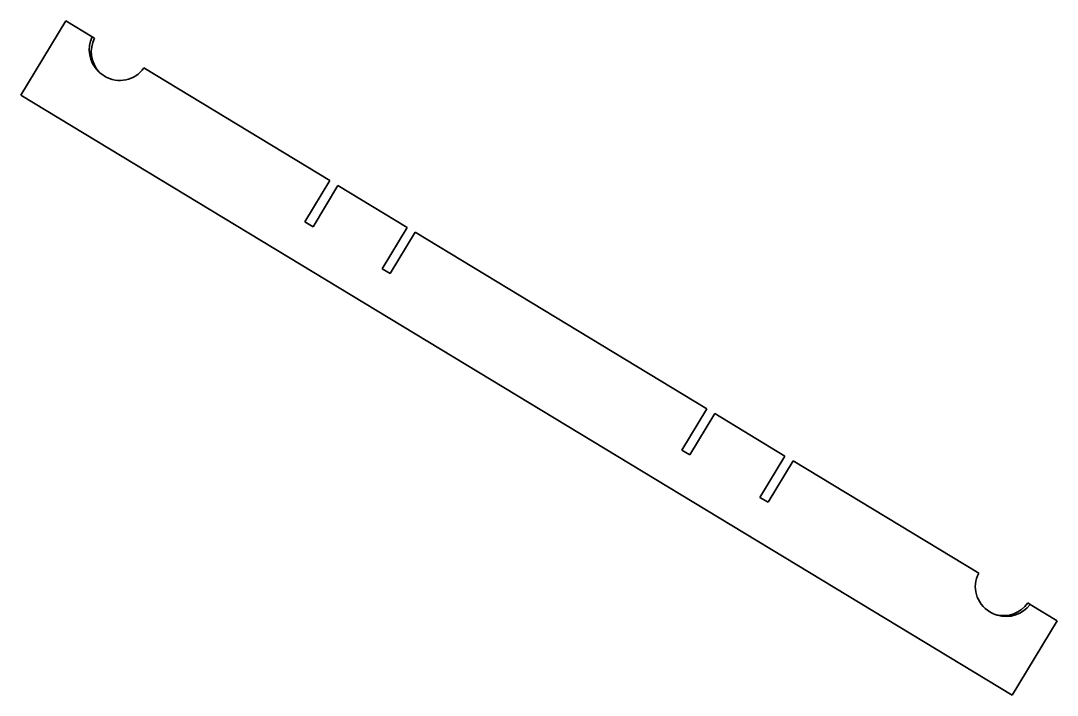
# Model space of a CAD drawing. Extents: x 29 to 565, y 35 to 384.
import ezdxf

# ---------------------------------------------------------------- set-up
doc = ezdxf.new("R2010")
doc.units = 0

msp = doc.modelspace()

# ---------------------------------------------------------------- linework, layer by layer
at = {"color": 7, "lineweight": 35}
for p, q in [((51.869255, 384.342102), (28.58671, 345.833374)), ((188.67627, 301.628052), (92.269699, 359.915863)), ((28.58671, 345.833374), (542.036621, 35.399529)), ((175.741531, 280.234314), (188.67627, 301.628052)), ((192.869446, 299.092834), (179.934708, 277.699127)), ((228.634674, 277.469055), (192.869446, 299.092834)), ((215.699921, 256.075317), (228.634674, 277.469055)), ((232.82785, 274.933838), (219.893097, 253.540115)), ((383.821503, 183.642517), (232.82785, 274.933838)), ((370.886749, 162.248764), (383.821503, 183.642517)), ((388.014648, 181.107285), (375.079926, 159.713531)), ((424.319, 159.157547), (388.014648, 181.107285)), ((411.384247, 137.763794), (424.319, 159.157547)), ((415.577423, 135.228592), (428.512177, 156.622345)), ((428.512177, 156.622345), (524.628784, 98.50985)), ((542.036621, 35.399529), (565.319214, 73.908264))]:
    msp.add_line(p, q, dxfattribs=at)
at = {"color": 7, "lineweight": 35, "ltscale": 0.40191}
msp.add_line((65.626633, 376.024353), (51.869255, 384.342102), dxfattribs=at)
at = {"color": 7, "lineweight": 35, "ltscale": 0.035014}
for p, q in [((65.626633, 376.024353), (66.825165, 375.299744)), ((551.271912, 82.401344), (550.073364, 83.125969))]:
    msp.add_line(p, q, dxfattribs=at)
at = {"color": 7, "lineweight": 35, "ltscale": 0.1225}
for p, q in [((179.934708, 277.699127), (175.741531, 280.234314)), ((219.893097, 253.540115), (215.699921, 256.075317)), ((375.079926, 159.713531), (370.886749, 162.248764)), ((415.577423, 135.228592), (411.384247, 137.763794))]:
    msp.add_line(p, q, dxfattribs=at)
at = {"color": 7, "lineweight": 35, "ltscale": 0.41038}
msp.add_line((551.271912, 82.401344), (565.319214, 73.908264), dxfattribs=at)
at = {"color": 7, "lineweight": 35}
for centre, radius, start, end in [((80.310669, 369.640167), 16.264516, 224.221659, 238.829125), ((538.796082, 92.438057), 16.26475, 238.856295, 253.463686)]:
    msp.add_arc(centre, radius, start, end, dxfattribs=at)
for centre, major_axis, ratio, start_param, end_param in [((79.403427, 368.759705), (10.913879, -11.20108), 0.959162, 3.4671471031, 4.7119283622), ((80.431274, 367.703278), (10.908661, -11.2052), 0.959152, 3.4428131547, 4.6656126178), ((79.403076, 368.759644), (10.911957, -11.202606), 0.959158, 4.9774871594, 6.4876805191), ((538.437988, 91.225029), (14.98996, -4.457764), 0.959157, 2.937081112, 4.4472897153), ((537.024536, 91.645462), (14.989838, -4.458344), 0.959159, 4.7594886805, 5.9822683072), ((538.437988, 91.225029), (14.989899, -4.457764), 0.959158, 4.7126871275, 5.9574991433)]:
    msp.add_ellipse(centre, major_axis=major_axis, ratio=ratio, start_param=start_param, end_param=end_param, dxfattribs=at)

doc.saveas('drawing.dxf')
